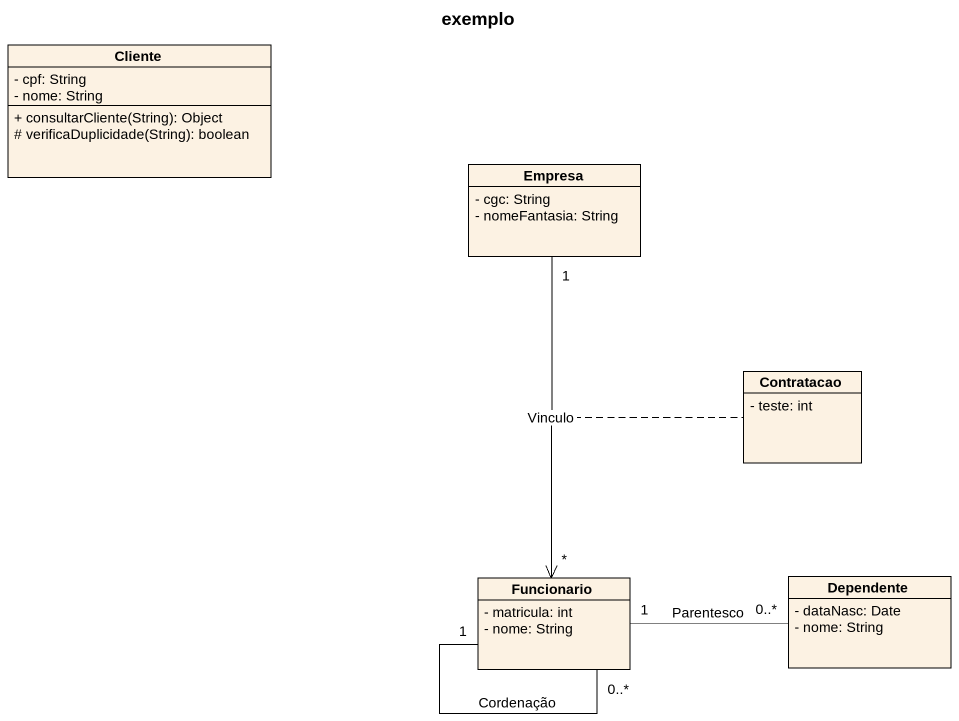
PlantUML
@startuml
title exemplo
hide circle
hide empty members
skinparam classAttributeIconSize 0
class Cliente {
  - cpf: String
  - nome: String
  + consultarCliente(String): Object
  # verificaDuplicidade(String): boolean
}
class Empresa {
  - cgc: String
  - nomeFantasia: String
}
class Contratacao {
  - teste: int
}
class Funcionario {
  - matricula: int
  - nome: String
}
class Dependente {
  - dataNasc: Date
  - nome: String
}
Empresa "1" --> "*" Funcionario : Vinculo
(Empresa, Funcionario) .. Contratacao
Funcionario "1" -- "0..*" Funcionario : Cordenação
Funcionario "1" -right- "0..*" Dependente : Parentesco
@enduml
